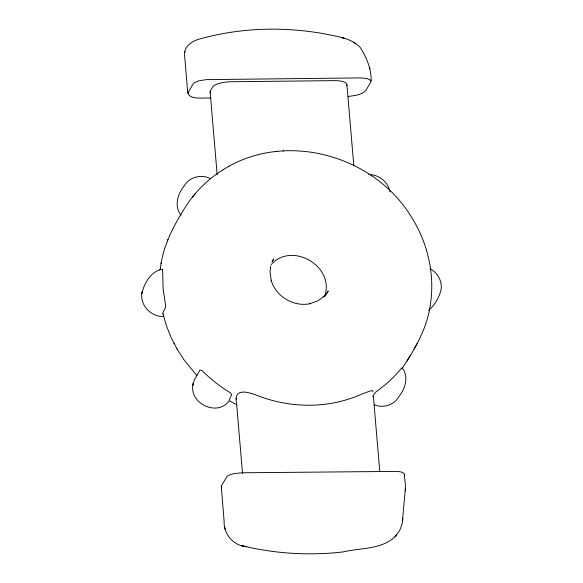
<?xml version="1.0" encoding="UTF-8"?>
<svg xmlns="http://www.w3.org/2000/svg" width="583" height="583" viewBox="0 0 583 583"><rect width="100%" height="100%" fill="white"/><g stroke="black" fill="none" stroke-linecap="round" stroke-linejoin="round"><path stroke-width="0.87" d="M405.302 489.232L405.433 485.406L404.216 473.6L402.059 472.252L398.08 471.385L242.127 472.784L234.475 473.527L229.942 474.751L227.137 476.267L221.27 486.178L224.127 521.238C223.493 533.802 233.236 545.557 245.931 546.65L241.828 545.666C274.797 553.712 309.209 555.832 342.921 551.948C360.709 547.721 383.432 549.754 396.659 535.012L395.085 536.826L399.595 530.683L402.153 523.811L405.185 490.842M405.178 490.966L405.309 489.115M402.51 521.639L402.889 518.061M210.784 98.214C205.959 97.172 188.382 100.735 188.12 92.376L193.745 83.012L198.65 80.833L206.28 79.631L359.966 77.903L366.845 78.486L370.824 80.345L370.89 81.839L365.913 90.46C361.46 95.218 354.151 95.546 348.073 96.501M160.354 269.033L160.238 269.834C162.482 245.946 174.157 224.55 186.866 204.728C196.413 190.481 209.035 178.296 223.697 169.383M161.134 263.771L161.251 262.948M270.767 266.081L270.046 271.846L271.248 280.612L271.117 280.204C275.715 296.448 293.737 307.219 310.222 303.677L309.813 303.765L318.158 300.697L325.059 295.406L323.572 296.878L324.644 295.807M372.88 391.601L372.624 390.719L370.249 390.931L360.87 394.516A134.549 124.033 30 0 1 257.657 395.631C248.606 392.082 232.93 387.119 236.611 403.786L242.535 473.513M404.281 475.094L404.493 474.351M196.872 375.372L197.047 374.993M324.731 295.887C335.014 266.344 291.653 241.107 271.059 264.718M167.387 240.968L167.94 239.482M272.305 261.556L273.667 258.918L272.021 261.767M401.927 367.858L397.781 372.537A99.008 91.276 30 0 1 395.42 375.139L392.14 378.476A99.015 91.283 30 0 1 389.604 380.91L388.737 381.69A99.037 91.298 30 0 1 385.203 384.773L375.248 392.541L372.646 396.557M401.906 368.762C414.396 349.866 426.384 329.745 429.984 306.993C435.516 275.562 427.915 242.477 410.621 215.812C372.901 154.801 284.584 130.548 223.092 169.74M414.054 348.94L417.064 343.693M162.234 269.63L162.613 269.186L163.145 288.825L165.652 305.893L165.448 307.503L162.795 312.954L166.425 325.78L171.14 337.557L177.254 349.334L184.184 360.09L196.456 375.015M325.307 296.113L328.258 290.99L326.589 293.489M406.759 361.496L410.221 355.586M192.528 196.967L195.276 193.622M228.849 401.366C216.417 417.093 188.243 402.693 193.141 383.49L192.827 385.246L194.307 379.919L200.078 369.899L201.966 370.562L206.834 375.146A99.044 91.305 30 0 0 209.654 377.667L210.601 378.491A99.001 91.269 30 0 0 213.509 380.918L214.478 381.712A99.023 91.283 30 0 0 217.474 384.029L221.533 387.003A99.015 91.276 30 0 0 224.652 389.138L230.387 392.876L231.67 394.436L228.973 400.601L236.793 404.806M428.563 310.331C434.831 305.295 439.057 297.621 441.032 289.897C442.57 281.37 437.505 272.472 429.868 268.676M228.441 166.614L229.039 166.264M159.72 269.834C149.722 273.194 144.11 283.914 141.815 293.643C140.248 305.696 151.325 316.861 163.255 316.496M374.519 404.894C383.002 408.326 393.868 405.243 398.51 397.169C404.791 389.4 409.113 377.66 402.707 368.645M159.545 269.878L161.564 269.353M276.75 151.434L277.253 151.391M283.127 150.91L283.6 150.873M368.74 174.587C378.702 174.412 388.234 181.918 389.991 191.8M210.31 178.573C201.58 174.04 189.482 176.809 184.49 185.518C177.8 193.541 173.741 206.134 181.043 215.105M371.101 81.103C371.553 68.903 366.467 57.221 360.01 47.201C350.915 37.844 336.967 36.561 324.92 33.916C282.864 26.271 238.935 27.634 197.797 39.527C191.967 41.553 185.642 45.693 184.716 52.281L184.789 51.88L184.556 54.926L187.806 93.484M355.615 43.477L353.517 42.187M163.459 314.805L162.919 313.785M173.938 343.292L174.193 343.751M177.021 348.904L177.254 349.334M221.606 487.869L221.197 486.739M236.181 398.663L236.436 399.61M224.703 527.017L225.22 529.488M346.929 84.819L353.808 165.696M379.744 471.195L373.382 396.265M217.167 174.798L210.128 91.72M346.63 85.781A15.828 5.16 -4.9 0 0 334.219 80.636L231.006 81.751A15.828 5.16 -4.9 0 0 212.46 87.231L210.427 90.759A15.828 5.16 -4.9 0 0 210.747 93.178M141.968 292.79L141.815 293.643L142.135 291.886L141.968 292.79M343.919 38.128L341.653 37.516L343.868 38.165M369.855 68.502L369.724 67.992L369.855 68.502"/></g></svg>
